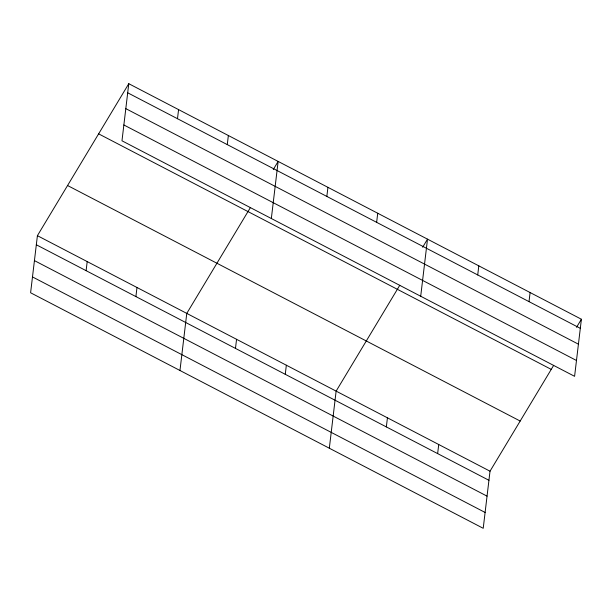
<?xml version="1.0" encoding="UTF-8"?>
<svg xmlns="http://www.w3.org/2000/svg" width="612" height="612" viewBox="0 0 612 612"><rect width="100%" height="100%" fill="white"/><g stroke="black" fill="none" stroke-linecap="round" stroke-linejoin="round"><path stroke-width="0.92" d="M128.78 83.699L121.979 140.798L574.591 376.326L581.4 319.235L128.78 83.699L37.408 235.674L30.6 292.765L483.22 528.301L490.021 471.202L553.676 365.341M86.108 270.68L87.195 261.576M135.902 296.591L136.981 287.487M177.488 118.713L178.574 109.609M179.966 370.49L186.775 313.398L250.423 207.529M227.274 144.616L228.36 135.52M235.475 348.404L236.561 339.3M271.338 218.522L278.146 161.43L273.281 169.516M285.261 374.315L286.347 365.211M326.846 196.437L327.933 187.333M329.325 448.214L336.133 391.122L399.789 285.261M376.64 222.347L377.726 213.244M386.348 426.916L387.434 417.812M420.704 296.246L427.513 239.154L422.647 247.24M437.641 453.607L438.728 444.511M477.72 274.949L478.806 265.845M529.02 301.639L530.107 292.536M576.535 327.321L581.4 319.235M127.701 92.802L580.314 328.33M125.812 108.638L578.424 344.173M123.861 124.963L576.481 360.491M98.631 133.852L551.244 369.38M67.565 185.52L520.177 421.048M37.408 235.674L490.021 471.202M36.322 244.769L488.942 480.298M34.433 260.613L487.053 496.141M32.49 276.93L485.102 512.458"/></g></svg>
